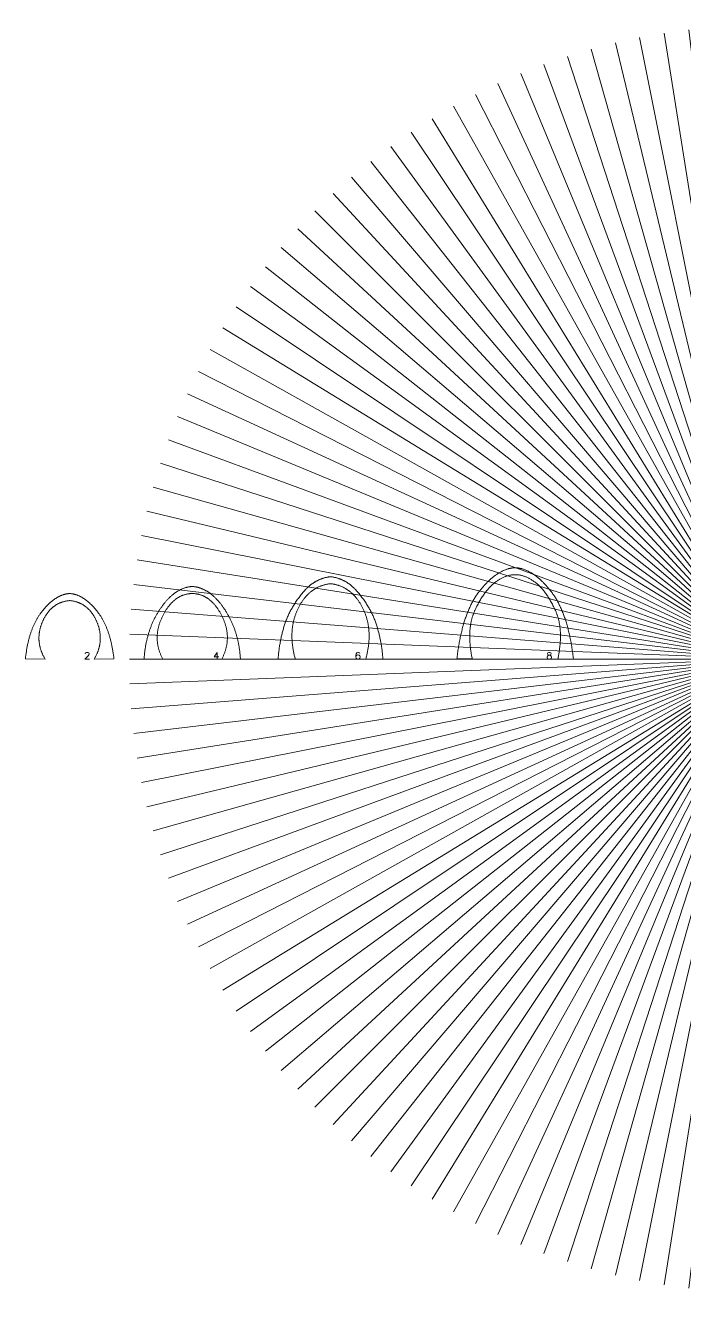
# Model space of a CAD drawing. Extents: x 173 to 8043, y -809 to 1090.
# Drawn here: x 173 to 1017, y -809 to 817 of the extents above; entities that cross this region are included whole.
import ezdxf

# ---------------------------------------------------------------- set-up
doc = ezdxf.new("R2010")
doc.units = 0
doc.header["$MEASUREMENT"] = 0
doc.layers.get('0').update_dxf_attribs({"linetype": 'CONTINUOUS', "lineweight": 9})
doc.layers.add('Indication', color=6, linetype='CONTINUOUS', lineweight=9)

# ---------------------------------------------------------------- blocks, each defined once
blk = doc.blocks.new('*U2')
blk.add_line((-241, 0), (571.8, 0))
blk = doc.blocks.new('*U3')
at = {"layer": 'Indication', "color": 0, "linetype": 'ByBlock', "lineweight": -2, "transparency": 16777216}
for p, rotation in [((6172.1, 244), 94.49999999999316), ((6181.6, 244.6), 92.24999999999345), ((6191, 244.8), 89.99999999999355), ((6200.5, 244.6), 87.74999999999366), ((6209.9, 244), 85.49999999999393), ((6144, 240.2), 101.2499999999928), ((6153.3, 241.8), 98.99999999999277), ((6162.7, 243.1), 96.74999999999288), ((6219.4, 243.1), 83.24999999999453), ((6228.7, 241.8), 80.99999999999497), ((6238.1, 240.2), 78.74999999999493), ((6125.6, 235.7), 105.7499999999929), ((6134.8, 238.1), 103.4999999999929), ((6247.3, 238.1), 76.49999999999504), ((6256.5, 235.7), 74.24999999999515), ((6107.6, 229.9), 110.2499999999924), ((6116.6, 233), 107.9999999999927), ((6265.5, 233), 71.99999999999527), ((6274.5, 229.9), 69.74999999999571), ((6098.8, 226.4), 112.4999999999923), ((6283.3, 226.4), 67.49999999999613), ((6090.2, 222.7), 114.7499999999921), ((6291.9, 222.7), 65.24999999999626), ((6081.6, 218.5), 116.9999999999919), ((6300.4, 218.5), 62.99999999999621), ((6073.3, 214.1), 119.2499999999915), ((6308.8, 214.1), 60.74999999999631), ((6065.1, 209.3), 121.4999999999912), ((6317, 209.3), 58.49999999999659), ((6057.2, 204.2), 123.749999999991), ((6324.9, 204.2), 56.2499999999967), ((6049.4, 198.8), 125.9999999999911), ((6332.7, 198.8), 53.99999999999682), ((6041.9, 193.1), 128.2499999999912), ((6340.2, 193.1), 51.74999999999708), ((6034.5, 187), 130.4999999999914), ((6347.5, 187), 49.49999999999753), ((6027.5, 180.8), 132.7499999999912), ((6354.6, 180.8), 47.24999999999763), ((6020.6, 174.2), 134.9999999999911), ((6361.4, 174.2), 44.99999999999775), ((6014.1, 167.4), 137.249999999991), ((6368, 167.4), 42.74999999999785), ((6007.8, 160.3), 139.4999999999909), ((6374.3, 160.3), 40.49999999999831), ((6001.8, 153), 141.7499999999908), ((6380.3, 153), 38.24999999999825), ((5996.1, 145.5), 143.9999999999909), ((6386, 145.5), 35.99999999999835), ((5990.7, 137.7), 146.2499999999909), ((6391.4, 137.7), 33.74999999999849), ((5985.6, 129.7), 148.4999999999908), ((6396.5, 129.7), 31.49999999999858), ((5980.8, 121.6), 150.7499999999905), ((6401.3, 121.6), 29.24999999999854), ((5976.3, 113.2), 152.9999999999903), ((6405.8, 113.2), 26.99999999999865), ((5972.2, 104.7), 155.24999999999), ((6409.9, 104.7), 24.74999999999875), ((5968.4, 96), 157.4999999999895), ((6413.7, 96), 22.49999999999887), ((5965, 87.2), 159.7499999999895), ((6417.1, 87.2), 20.24999999999915), ((5961.9, 78.3), 161.9999999999893), ((6420.2, 78.3), 17.99999999999927), ((5959.1, 69.2), 164.2499999999889), ((6423, 69.2), 15.74999999999937), ((5956.7, 60.1), 166.4999999999883), ((6425.4, 60.1), 13.4999999999993), ((5954.7, 50.8), 168.749999999988), ((6427.4, 50.8), 11.24999999999926), ((5953, 41.5), 170.9999999999879), ((6429.1, 41.5), 8.999999999999211), ((5951.7, 32.1), 173.2499999999877), ((6430.4, 32.1), 6.749999999999297), ((5950.8, 22.7), 175.4999999999873), ((6431.3, 22.7), 4.499999999999604), ((5950.2, 13.3), 177.7499999999872), ((6431.8, 13.3), 2.249999999999888), ((5950.1, 3.8), 180), ((5950.2, -5.7), 182.2499999999868), ((5950.8, -15.1), 184.4999999999866), ((5951.7, -24.5), 186.7499999999864), ((5953, -33.9), 188.9999999999863), ((5954.7, -43.2), 191.2499999999864), ((5956.7, -52.4), 193.4999999999862), ((5959.1, -61.6), 195.7499999999861), ((5961.9, -70.7), 197.9999999999859), ((5965, -79.6), 200.2499999999854), ((5968.4, -88.4), 202.4999999999852), ((5972.2, -97.1), 204.7499999999852), ((5976.3, -105.6), 206.9999999999852), ((5980.8, -113.9), 209.2499999999852), ((5985.6, -122.1), 211.499999999985), ((5990.7, -130.1), 213.7499999999852), ((5996.1, -137.8), 215.9999999999851), ((6001.8, -145.4), 218.2499999999852), ((6007.8, -152.7), 220.4999999999851), ((6014.1, -159.8), 222.7499999999847), ((6020.6, -166.6), 224.9999999999844), ((6027.5, -173.2), 227.2499999999839), ((6034.5, -179.4), 229.4999999999835), ((6041.9, -185.4), 231.7499999999829), ((6049.4, -191.2), 233.9999999999825), ((6057.2, -196.6), 236.2499999999824), ((6065.1, -201.7), 238.4999999999819), ((6073.3, -206.4), 240.7499999999815), ((6081.6, -210.9), 242.999999999981), ((6090.2, -215), 245.2499999999809), ((6098.8, -218.8), 247.499999999981), ((6107.6, -222.3), 249.7499999999811), ((6116.6, -225.4), 251.9999999999809), ((6125.6, -228.1), 254.2499999999808), ((6134.8, -230.5), 256.4999999999808), ((6144, -232.5), 258.7499999999807), ((6153.3, -234.2), 260.9999999999804), ((6162.7, -235.5), 263.2499999999802), ((6172.1, -236.4), 265.4999999999801), ((6181.6, -237), 267.7499999999798), ((6191, -237.2), 269.9999999999797), ((6200.5, -237), 272.2499999999795), ((6209.9, -236.4), 274.4999999999793), ((6219.4, -235.5), 276.749999999979), ((6228.7, -234.2), 278.9999999999788), ((6238.1, -232.5), 281.2499999999786), ((6247.3, -230.5), 283.4999999999787), ((6256.5, -228.1), 285.7499999999786), ((6265.5, -225.4), 287.9999999999783), ((6274.5, -222.3), 290.249999999978), ((6283.3, -218.8), 292.4999999999778), ((6291.9, -215), 294.7499999999777), ((6300.4, -210.9), 296.9999999999775), ((6308.8, -206.4), 299.2499999999777), ((6317, -201.7), 301.4999999999777), ((6324.9, -196.6), 303.7499999999773), ((6332.7, -191.2), 305.9999999999773), ((6340.2, -185.4), 308.2499999999773), ((6347.5, -179.4), 310.4999999999775), ((6354.6, -173.2), 312.7499999999774), ((6361.4, -166.6), 314.9999999999773), ((6368, -159.8), 317.2499999999769), ((6374.3, -152.7), 319.4999999999764), ((6380.3, -145.4), 321.749999999976), ((6386, -137.8), 323.9999999999755), ((6391.4, -130.1), 326.2499999999754), ((6396.5, -122.1), 328.499999999975), ((6401.3, -113.9), 330.7499999999746), ((6405.8, -105.6), 332.9999999999744), ((6409.9, -97.1), 335.2499999999743), ((6413.7, -88.4), 337.4999999999739), ((6417.1, -79.6), 339.7499999999733), ((6420.2, -70.7), 341.9999999999728), ((6423, -61.6), 344.2499999999725), ((6425.4, -52.4), 346.4999999999725), ((6427.4, -43.2), 348.7499999999723), ((6429.1, -33.9), 350.9999999999721), ((6430.4, -24.5), 353.2499999999719), ((6431.3, -15.1), 355.4999999999718), ((6431.8, -5.7), 357.7499999999715)]:
    blk.add_blockref('*U2', p, dxfattribs=dict(at, rotation=rotation))
blk.add_blockref('*U2', (6432, 3.8), dxfattribs=at)

msp = doc.modelspace()

# ---------------------------------------------------------------- linework, layer by layer
for points in [[(801.4598, 120.90792), (801.93608, 120.87824), (802.64113, 120.82084), (803.34637, 120.74994), (804.0518, 120.66555), (804.75742, 120.56767), (805.46322, 120.45629), (806.16921, 120.33142), (806.87538, 120.19306), (807.58175, 120.0412), (808.2883, 119.87586), (808.99504, 119.69702), (809.70196, 119.50468), (810.40907, 119.29886), (811.11637, 119.07954), (811.82386, 118.84673), (812.53153, 118.60042), (813.23939, 118.34063), (813.94744, 118.06734), (814.65567, 117.78056), (815.36409, 117.48028), (816.0727, 117.16651), (816.7815, 116.83925), (817.49048, 116.4985), (818.19965, 116.14425), (818.90901, 115.77652), (819.61855, 115.39528), (820.32828, 115.00056), (821.0382, 114.59234), (821.7483, 114.17063), (822.45859, 113.73543), (823.16907, 113.28674), (823.87974, 112.82455), (824.59059, 112.34887), (825.30163, 111.8597), (826.01286, 111.35703), (826.72427, 110.84087), (827.43588, 110.31122), (828.14766, 109.76807), (828.85964, 109.21144), (829.5718, 108.64131), (830.28415, 108.05768), (830.99669, 107.46057), (831.70941, 106.84996), (832.42232, 106.22586), (833.13542, 105.58827), (833.84871, 104.93718), (834.56218, 104.2726), (835.27584, 103.59453), (835.98968, 102.90297), (836.70372, 102.19791), (837.41794, 101.47936), (838.13234, 100.74732), (838.84694, 100.00178), (839.56172, 99.24275), (840.27669, 98.47023), (840.99184, 97.68422), (841.70719, 96.88471), (842.42272, 96.07171), (843.13843, 95.24522), (843.85434, 94.40523), (844.57043, 93.55176), (845.28671, 92.68479), (846.00317, 91.80432), (846.71578, 90.90949), (847.42049, 89.99942), (848.11729, 89.07411), (848.8062, 88.13355), (849.4872, 87.17775), (850.16031, 86.20671), (850.82551, 85.22042), (851.48281, 84.2189), (852.13222, 83.20213), (852.77372, 82.17011), (853.40732, 81.12286), (854.03302, 80.06036), (854.65082, 78.98262), (855.26072, 77.88964), (855.86272, 76.78142), (856.45682, 75.65795), (857.04301, 74.51924), (857.62131, 73.36529), (858.1917, 72.19609), (858.7542, 71.01166), (859.30879, 69.81198), (859.85549, 68.59705), (860.39428, 67.36689), (860.92517, 66.12148), (861.44817, 64.86083), (861.96326, 63.58494), (862.47045, 62.29381), (862.96974, 60.98743), (863.46113, 59.66581), (863.94462, 58.32895), (864.4202, 56.97685), (864.88789, 55.6095), (865.34768, 54.22691), (865.79956, 52.82908), (866.24355, 51.416), (866.67964, 49.98769), (867.10782, 48.54413), (867.5281, 47.08533), (867.94049, 45.61128), (868.34497, 44.122), (868.74155, 42.61747), (869.13023, 41.0977), (869.51101, 39.56268), (869.88389, 38.01242), (870.24887, 36.44693), (870.60595, 34.86618), (870.95513, 33.2702), (871.2964, 31.65897), (871.62978, 30.0325), (871.95526, 28.39079), (872.27283, 26.73384), (872.5825, 25.06164), (872.88428, 23.3742), (873.17815, 21.67152), (873.46412, 19.9536), (873.7422, 18.22043), (874.01237, 16.47202), (874.27464, 14.70837), (874.52901, 12.92948), (874.77548, 11.13534), (875.01405, 9.32596), (875.24471, 7.50134), (875.46748, 5.66148), (875.68235, 3.80637), (855.67728, 3.80613), (855.92752, 4.99788), (856.16815, 6.18295), (856.39918, 7.36134), (856.62061, 8.53305), (856.83244, 9.69807), (857.03466, 10.85642), (857.22728, 12.00808), (857.4103, 13.15307), (857.58371, 14.29137), (857.74752, 15.423), (857.90173, 16.54794), (858.04633, 17.6662), (858.18134, 18.77778), (858.30674, 19.88268), (858.42253, 20.9809), (858.52873, 22.07244), (858.62532, 23.1573), (858.71231, 24.23548), (858.78969, 25.30697), (858.85748, 26.37179), (858.91566, 27.42992), (858.96423, 28.48138), (859.00321, 29.52615), (859.03258, 30.56425), (859.05235, 31.59566), (859.06251, 32.62039), (859.06308, 33.63844), (859.05404, 34.64982), (859.0354, 35.65451), (859.00715, 36.65252), (858.9693, 37.64384), (858.92185, 38.62849), (858.8648, 39.60646), (858.79814, 40.57775), (858.72188, 41.54235), (858.63602, 42.50028), (858.54056, 43.45152), (858.43549, 44.39609), (858.32082, 45.33397), (858.19655, 46.26517), (858.06267, 47.18969), (857.91919, 48.10754), (857.76611, 49.0187), (857.60343, 49.92318), (857.43114, 50.82098), (857.24925, 51.71209), (857.05776, 52.59653), (856.85666, 53.47429), (856.64597, 54.34537), (856.42566, 55.20976), (856.19576, 56.06748), (855.95625, 56.91851), (855.70714, 57.76287), (855.44843, 58.60054), (855.18012, 59.43153), (854.9022, 60.25584), (854.61468, 61.07347), (854.31756, 61.88442), (854.01083, 62.68869), (853.6945, 63.48628), (853.36857, 64.27719), (853.03303, 65.06142), (852.6879, 65.83897), (852.33316, 66.60983), (851.61224, 68.13105), (850.88767, 69.62458), (850.15944, 71.09044), (849.42756, 72.52862), (848.69201, 73.93913), (847.9528, 75.32195), (847.20994, 76.6771), (846.46342, 78.00457), (845.71324, 79.30436), (844.9594, 80.57648), (844.20191, 81.82091), (843.44075, 83.03767), (842.67594, 84.22675), (841.90747, 85.38815), (841.13534, 86.52188), (840.35955, 87.62792), (839.5801, 88.70629), (838.797, 89.75698), (838.01024, 90.78), (837.21982, 91.77533), (836.42574, 92.74299), (835.628, 93.68297), (834.8266, 94.59527), (834.02155, 95.4799), (833.21283, 96.33684), (832.40046, 97.16611), (831.58443, 97.9677), (830.76475, 98.74161), (829.9414, 99.48785), (829.11439, 100.20641), (828.28373, 100.89729), (827.44941, 101.56049), (826.61375, 102.1997), (825.77906, 102.81863), (824.94536, 103.41726), (824.11262, 103.9956), (823.28087, 104.55364), (822.45009, 105.0914), (821.62029, 105.60886), (820.79147, 106.10602), (819.96362, 106.5829), (819.13675, 107.03948), (818.31085, 107.47577), (817.48594, 107.89177), (816.662, 108.28748), (815.83903, 108.66289), (815.01705, 109.01801), (814.19604, 109.35284), (813.376, 109.66737), (812.55695, 109.96161), (811.73887, 110.23556), (810.92177, 110.48922), (810.10564, 110.72258), (809.29049, 110.93566), (808.47632, 111.12844), (807.66312, 111.30092), (806.85091, 111.45312), (806.03966, 111.58502), (805.2294, 111.69663), (804.42011, 111.78794), (803.6118, 111.85897), (802.80447, 111.9097), (801.99811, 111.94014), (801.19273, 111.95029), (800.38729, 111.9461), (799.58073, 111.92164), (798.77304, 111.87689), (797.96423, 111.81185), (797.15429, 111.72653), (796.34322, 111.62093), (795.53102, 111.49504), (794.7177, 111.34886), (793.90325, 111.1824), (793.08767, 110.99566), (792.27097, 110.78863), (791.45313, 110.56132), (790.63417, 110.31372), (789.81409, 110.04584), (788.99288, 109.75767), (788.17054, 109.44921), (787.34707, 109.12048), (786.52247, 108.77145), (785.69675, 108.40215), (784.8699, 108.01256), (784.04193, 107.60268), (783.21283, 107.17252), (782.3826, 106.72207), (781.55124, 106.25134), (780.71876, 105.76032), (779.88515, 105.24902), (779.05041, 104.71744), (778.21454, 104.16557), (777.37755, 103.59341), (776.53943, 103.00097), (775.70019, 102.38825), (774.85981, 101.75524), (774.0206, 101.09824), (773.18485, 100.41353), (772.35254, 99.70112), (771.52369, 98.961), (770.69829, 98.19318), (769.87635, 97.39765), (769.05786, 96.57442), (768.24282, 95.72349), (767.43124, 94.84485), (766.62311, 93.93851), (765.81843, 93.00447), (765.0172, 92.04272), (764.21943, 91.05326), (763.42511, 90.03611), (762.63425, 88.99124), (761.84684, 87.91868), (761.06288, 86.81841), (760.28237, 85.69043), (759.50532, 84.53475), (758.73172, 83.35137), (757.96158, 82.14028), (757.19488, 80.90149), (756.43165, 79.63499), (755.67186, 78.34079), (754.91553, 77.01889), (754.16265, 75.66928), (753.41322, 74.29197), (752.66725, 72.88695), (751.92473, 71.45423), (751.18566, 69.99381), (750.45005, 68.50568), (749.71789, 66.98984), (749.35745, 66.22162), (749.00656, 65.44666), (748.66523, 64.66493), (748.33345, 63.87646), (748.01122, 63.08124), (747.69855, 62.27926), (747.39543, 61.47053), (747.10186, 60.65505), (746.81784, 59.83282), (746.54338, 59.00384), (746.27847, 58.16811), (746.02312, 57.32562), (745.77731, 56.47638), (745.54106, 55.6204), (745.31437, 54.75765), (745.09722, 53.88816), (744.88963, 53.01192), (744.69159, 52.12892), (744.50311, 51.23918), (744.32418, 50.34268), (744.1548, 49.43943), (743.99497, 48.52943), (743.8447, 47.61267), (743.70398, 46.68917), (743.57281, 45.75891), (743.4512, 44.8219), (743.33914, 43.87814), (743.23663, 42.92763), (743.14368, 41.97037), (743.06028, 41.00635), (742.98643, 40.03559), (742.92213, 39.05807), (742.86739, 38.0738), (742.8222, 37.08278), (742.78657, 36.085), (742.76048, 35.08048), (742.74395, 34.0692), (742.73698, 33.05118), (742.73955, 32.0264), (742.75168, 30.99486), (742.77337, 29.95658), (742.8046, 28.91155), (742.84539, 27.85976), (742.89573, 26.80122), (742.95563, 25.73594), (743.02507, 24.66389), (743.10407, 23.5851), (743.19263, 22.49956), (743.29074, 21.40726), (743.3984, 20.30821), (743.51561, 19.20242), (743.64237, 18.08987), (743.77869, 16.97056), (743.92457, 15.84451), (744.07999, 14.7117), (744.24497, 13.57215), (744.4195, 12.42584), (744.60358, 11.27278), (744.79722, 10.11297), (745.00041, 8.9464), (745.21316, 7.77309), (745.43545, 6.59302), (745.6673, 5.4062), (745.90871, 4.21263), (726.30531, 3.80637), (726.52018, 5.66148), (726.74294, 7.50134), (726.97361, 9.32596), (727.21218, 11.13534), (727.45865, 12.92948), (727.71302, 14.70837), (727.97529, 16.47202), (728.24546, 18.22043), (728.52353, 19.9536), (728.8095, 21.67152), (729.10338, 23.3742), (729.40515, 25.06164), (729.71483, 26.73384), (730.0324, 28.39079), (730.35788, 30.0325), (730.69125, 31.65897), (731.03253, 33.2702), (731.38171, 34.86618), (731.73879, 36.44693), (732.10377, 38.01242), (732.47665, 39.56268), (732.85743, 41.0977), (733.24611, 42.61747), (733.64269, 44.122), (734.04717, 45.61128), (734.45955, 47.08533), (734.87984, 48.54413), (735.30802, 49.98769), (735.74411, 51.416), (736.18809, 52.82908), (736.63998, 54.22691), (737.09976, 55.6095), (737.56745, 56.97685), (738.04304, 58.32895), (738.52653, 59.66581), (739.01792, 60.98743), (739.51721, 62.29381), (740.0244, 63.58494), (740.53949, 64.86083), (741.06248, 66.12148), (741.59337, 67.36689), (742.13217, 68.59705), (742.67886, 69.81198), (743.23346, 71.01166), (743.79595, 72.19609), (744.36635, 73.36529), (744.94464, 74.51924), (745.53084, 75.65795), (746.12494, 76.78142), (746.72694, 77.88964), (747.33684, 78.98262), (747.95464, 80.06036), (748.58034, 81.12286), (749.21394, 82.17011), (749.85544, 83.20213), (750.50484, 84.2189), (751.16215, 85.22042), (751.82735, 86.20671), (752.50045, 87.17775), (753.18146, 88.13355), (753.87036, 89.07411), (754.56717, 89.99942), (755.27188, 90.90949), (755.98448, 91.80432), (756.70095, 92.68479), (757.41723, 93.55176), (758.13332, 94.40523), (758.84922, 95.24522), (759.56494, 96.07171), (760.28047, 96.88471), (760.99581, 97.68422), (761.71097, 98.47023), (762.42594, 99.24275), (763.14072, 100.00178), (763.85531, 100.74732), (764.56972, 101.47936), (765.28394, 102.19791), (765.99797, 102.90297), (766.71182, 103.59453), (767.42548, 104.2726), (768.13895, 104.93718), (768.85223, 105.58827), (769.56533, 106.22586), (770.27824, 106.84996), (770.99097, 107.46057), (771.7035, 108.05768), (772.41585, 108.64131), (773.12802, 109.21144), (773.83999, 109.76807), (774.55178, 110.31122), (775.26338, 110.84087), (775.9748, 111.35703), (776.68602, 111.8597), (777.39706, 112.34887), (778.10792, 112.82455), (778.81858, 113.28674), (779.52906, 113.73543), (780.23935, 114.17063), (780.94946, 114.59234), (781.65938, 115.00056), (782.36911, 115.39528), (783.07865, 115.77652), (783.78801, 116.14425), (784.49718, 116.4985), (785.20616, 116.83925), (785.91495, 117.16651), (786.62356, 117.48028), (787.33198, 117.78056), (788.04022, 118.06734), (788.74827, 118.34063), (789.45613, 118.60042), (790.1638, 118.84673), (790.87129, 119.07954), (791.57858, 119.29886), (792.2857, 119.50468), (792.99262, 119.69702), (793.69936, 119.87586), (794.40591, 120.0412), (795.11227, 120.19306), (795.81845, 120.33142), (796.52444, 120.45629), (797.23024, 120.56767), (797.93586, 120.66555), (798.64128, 120.74994), (799.34653, 120.82084), (800.05158, 120.87824), (800.52983, 120.90804), (800.52653, 120.95258), (800.99383, 120.9324), (801.46113, 120.95258)], [(564.934, 109.24311), (565.57571, 109.17129), (566.21509, 109.0908), (566.85213, 109.00163), (567.48684, 108.90377), (568.11922, 108.79724), (568.74926, 108.68203), (569.37698, 108.55813), (570.00236, 108.42556), (570.62541, 108.2843), (571.24612, 108.13437), (571.86451, 107.97576), (572.48056, 107.80846), (573.09428, 107.63249), (573.70567, 107.44783), (574.31472, 107.2545), (574.92145, 107.05248), (575.52584, 106.84179), (576.12789, 106.62241), (576.72762, 106.39436), (577.32501, 106.15763), (577.92007, 105.91221), (578.5128, 105.65812), (579.1032, 105.39534), (579.69126, 105.12388), (580.277, 104.84375), (580.8604, 104.55493), (581.44146, 104.25744), (582.0202, 103.95126), (582.5966, 103.63641), (583.17067, 103.31287), (583.74241, 102.98066), (584.31181, 102.63976), (584.87889, 102.29018), (585.44363, 101.93193), (586.00604, 101.56499), (586.56611, 101.18938), (587.12386, 100.80508), (587.67927, 100.4121), (588.23235, 100.01045), (588.7831, 99.60011), (589.33151, 99.1811), (589.87759, 98.7534), (590.42134, 98.31702), (590.96276, 97.87197), (591.50185, 97.41823), (592.0386, 96.95581), (592.57302, 96.48471), (593.10511, 96.00494), (593.63486, 95.51648), (594.16229, 95.01934), (594.68738, 94.51353), (595.21014, 93.99903), (595.73057, 93.47585), (596.24866, 92.94399), (596.76442, 92.40346), (597.78895, 91.29634), (598.80415, 90.15451), (599.81002, 88.97795), (600.80656, 87.76667), (601.78929, 86.53736), (602.75375, 85.30669), (603.69992, 84.07467), (604.62782, 82.84129), (605.53744, 81.60655), (606.42877, 80.37046), (607.30183, 79.13302), (608.1566, 77.89422), (608.9931, 76.65406), (609.81132, 75.41255), (610.61125, 74.16969), (611.39291, 72.92547), (612.15628, 71.67989), (612.90138, 70.43296), (613.6282, 69.18468), (614.33673, 67.93504), (615.02699, 66.68404), (615.69897, 65.43169), (616.35267, 64.17798), (616.98808, 62.92292), (617.60522, 61.66651), (618.20408, 60.40873), (618.78465, 59.14961), (619.34695, 57.88913), (619.89097, 56.62729), (620.41671, 55.3641), (620.92417, 54.09955), (621.41334, 52.83365), (621.88424, 51.56639), (622.33686, 50.29778), (622.7712, 49.02781), (623.18726, 47.75649), (623.58958, 46.48132), (623.98273, 45.19981), (624.36669, 43.91196), (624.74147, 42.61777), (625.10707, 41.31724), (625.46349, 40.01036), (625.81072, 38.69715), (626.14877, 37.3776), (626.47764, 36.0517), (626.79733, 34.71947), (627.10784, 33.38089), (627.40916, 32.03598), (627.7013, 30.68472), (627.98426, 29.32712), (628.25804, 27.96319), (628.52264, 26.59291), (628.77805, 25.21629), (629.02428, 23.83333), (629.26133, 22.44403), (629.4892, 21.04839), (629.70788, 19.64641), (629.91739, 18.23809), (630.11771, 16.82342), (630.30885, 15.40242), (630.49081, 13.97508), (630.66358, 12.54139), (630.82717, 11.10137), (630.98158, 9.655), (631.12681, 8.20229), (631.26286, 6.74325), (631.38972, 5.27786), (631.50741, 3.80613), (609.50182, 3.80616), (609.81654, 4.9712), (610.11924, 6.13181), (610.40992, 7.28801), (610.68859, 8.43979), (610.95524, 9.58715), (611.20988, 10.7301), (611.45251, 11.86862), (611.68312, 13.00273), (611.90172, 14.13242), (612.1083, 15.25768), (612.30287, 16.37853), (612.48542, 17.49497), (612.65596, 18.60698), (612.81449, 19.71457), (612.961, 20.81775), (613.09549, 21.9165), (613.21797, 23.01084), (613.32844, 24.10076), (613.42689, 25.18626), (613.51333, 26.26735), (613.58775, 27.34401), (613.65016, 28.41625), (613.70056, 29.48408), (613.73894, 30.54749), (613.7653, 31.60648), (613.77965, 32.66105), (613.78199, 33.7112), (613.77231, 34.75693), (613.75062, 35.79825), (613.71691, 36.83515), (613.67119, 37.86762), (613.61345, 38.89568), (613.5437, 39.91932), (613.46194, 40.93854), (613.36816, 41.95335), (613.26236, 42.96373), (613.14456, 43.9697), (613.01473, 44.97124), (612.8729, 45.96837), (612.71905, 46.96108), (612.55318, 47.94937), (612.3753, 48.93325), (612.1854, 49.9127), (611.98349, 50.88774), (611.76957, 51.85835), (611.54363, 52.82455), (611.30568, 53.78633), (611.05571, 54.74369), (610.79373, 55.69663), (610.51973, 56.64516), (610.23372, 57.58926), (609.9357, 58.52895), (609.62566, 59.46422), (609.3036, 60.39507), (608.96953, 61.3215), (608.62345, 62.24351), (608.26535, 63.1611), (607.89524, 64.07428), (607.51311, 64.98304), (607.11897, 65.88737), (606.71282, 66.78729), (606.29465, 67.68279), (605.86446, 68.57387), (605.42226, 69.46054), (604.97102, 70.3387), (604.5137, 71.20429), (604.05029, 72.0573), (603.58082, 72.89772), (603.10526, 73.72557), (602.62363, 74.54084), (602.13591, 75.34354), (601.64213, 76.13365), (601.14226, 76.91118), (600.63631, 77.67614), (600.12429, 78.42851), (599.60619, 79.16831), (599.08201, 79.89553), (598.55176, 80.61017), (598.01543, 81.31223), (597.47302, 82.00171), (596.92453, 82.67861), (596.36996, 83.34293), (595.80932, 83.99468), (595.2426, 84.63384), (594.6698, 85.26043), (594.09092, 85.87443), (593.50597, 86.47586), (592.91493, 87.06471), (592.31782, 87.64098), (591.71464, 88.20467), (591.10537, 88.75579), (590.49003, 89.29432), (589.86861, 89.82027), (589.24111, 90.33365), (588.60754, 90.83445), (587.96788, 91.32267), (587.32215, 91.7983), (586.67034, 92.26136), (586.01246, 92.71184), (585.34849, 93.14975), (584.67845, 93.57507), (584.00233, 93.98781), (583.32013, 94.38798), (582.63186, 94.77557), (581.93751, 95.15057), (581.23708, 95.513), (580.53057, 95.86285), (579.81798, 96.20012), (579.09932, 96.52481), (578.37458, 96.83692), (577.64376, 97.13646), (576.90687, 97.42341), (576.16389, 97.69779), (575.41484, 97.95959), (574.65971, 98.2088), (573.8985, 98.44544), (573.13122, 98.6695), (572.35786, 98.88098), (571.57842, 99.07988), (570.7929, 99.26621), (570.0013, 99.43995), (569.20363, 99.60112), (568.39988, 99.7497), (567.59005, 99.88571), (566.77415, 100.00914), (565.95216, 100.11999), (565.1241, 100.21826), (564.28996, 100.30395), (563.45582, 100.21826), (562.62776, 100.11999), (561.80578, 100.00914), (560.98987, 99.88571), (560.18005, 99.7497), (559.3763, 99.60112), (558.57862, 99.43995), (557.78703, 99.26621), (557.00151, 99.07988), (556.22207, 98.88098), (555.44871, 98.6695), (554.68142, 98.44544), (553.92022, 98.2088), (553.16509, 97.95959), (552.41604, 97.69779), (551.67306, 97.42341), (550.93617, 97.13646), (550.20535, 96.83692), (549.48061, 96.52481), (548.76194, 96.20012), (548.04936, 95.86285), (547.34285, 95.513), (546.64242, 95.15057), (545.94807, 94.77557), (545.25979, 94.38798), (544.5776, 93.98781), (543.90148, 93.57507), (543.23143, 93.14975), (542.56747, 92.71184), (541.90958, 92.26136), (541.25778, 91.7983), (540.61204, 91.32267), (539.97239, 90.83445), (539.33882, 90.33365), (538.71132, 89.82027), (538.0899, 89.29432), (537.47455, 88.75579), (536.86529, 88.20467), (536.2621, 87.64098), (535.66499, 87.06471), (535.07396, 86.47586), (534.48901, 85.87443), (533.91013, 85.26043), (533.33733, 84.63384), (532.77061, 83.99468), (532.20997, 83.34293), (531.6554, 82.67861), (531.10691, 82.00171), (530.5645, 81.31223), (530.02817, 80.61017), (529.49791, 79.89553), (528.97374, 79.16831), (528.45564, 78.42851), (527.94361, 77.67614), (527.43767, 76.91118), (526.9378, 76.13365), (526.44401, 75.34354), (525.9563, 74.54084), (525.47467, 73.72557), (524.99911, 72.89772), (524.52963, 72.0573), (524.06623, 71.20429), (523.60891, 70.3387), (523.15766, 69.46054), (522.71546, 68.57387), (522.28528, 67.68279), (521.86711, 66.78729), (521.46095, 65.88737), (521.06681, 64.98304), (520.68469, 64.07428), (520.31457, 63.1611), (519.95648, 62.24351), (519.61039, 61.3215), (519.27632, 60.39507), (518.95427, 59.46422), (518.64423, 58.52895), (518.34621, 57.58926), (518.06019, 56.64516), (517.7862, 55.69663), (517.52422, 54.74369), (517.27425, 53.78633), (517.0363, 52.82455), (516.81036, 51.85835), (516.59643, 50.88774), (516.39452, 49.9127), (516.20463, 48.93325), (516.02675, 47.94937), (515.86088, 46.96108), (515.70703, 45.96837), (515.56519, 44.97124), (515.43537, 43.9697), (515.31756, 42.96373), (515.21177, 41.95335), (515.11799, 40.93854), (515.03622, 39.91932), (514.96647, 38.89568), (514.90874, 37.86762), (514.86302, 36.83515), (514.82931, 35.79825), (514.80762, 34.75693), (514.79794, 33.7112), (514.80028, 32.66105), (514.81463, 31.60648), (514.84099, 30.54749), (514.87937, 29.48408), (514.92977, 28.41625), (514.99217, 27.34401), (515.0666, 26.26735), (515.15304, 25.18626), (515.25149, 24.10076), (515.36195, 23.01084), (515.48444, 21.9165), (515.61893, 20.81775), (515.76544, 19.71457), (515.92397, 18.60698), (516.0945, 17.49497), (516.27706, 16.37853), (516.47163, 15.25768), (516.67821, 14.13242), (516.89681, 13.00273), (517.12742, 11.86862), (517.37004, 10.7301), (517.62468, 9.58715), (517.89134, 8.43979), (518.17001, 7.28801), (518.46069, 6.13181), (518.76339, 4.9712), (519.0781, 3.80616), (497.07252, 3.80613), (497.1902, 5.27786), (497.31707, 6.74325), (497.45311, 8.20229), (497.59834, 9.655), (497.75275, 11.10137), (497.91635, 12.54139), (498.08912, 13.97508), (498.27108, 15.40242), (498.46222, 16.82342), (498.66254, 18.23809), (498.87204, 19.64641), (499.09073, 21.04839), (499.31859, 22.44403), (499.55564, 23.83333), (499.80188, 25.21629), (500.05729, 26.59291), (500.32189, 27.96319), (500.59566, 29.32712), (500.87862, 30.68472), (501.17076, 32.03598), (501.47209, 33.38089), (501.7826, 34.71947), (502.10228, 36.0517), (502.43115, 37.3776), (502.76921, 38.69715), (503.11644, 40.01036), (503.47286, 41.31724), (503.83846, 42.61777), (504.21324, 43.91196), (504.5972, 45.19981), (504.99034, 46.48132), (505.39267, 47.75649), (505.80873, 49.02781), (506.24307, 50.29778), (506.69569, 51.56639), (507.16658, 52.83365), (507.65576, 54.09955), (508.16322, 55.3641), (508.68896, 56.62729), (509.23297, 57.88913), (509.79527, 59.14961), (510.37585, 60.40873), (510.97471, 61.66651), (511.59184, 62.92292), (512.22726, 64.17798), (512.88096, 65.43169), (513.55294, 66.68404), (514.24319, 67.93504), (514.95173, 69.18468), (515.67855, 70.43296), (516.42364, 71.67989), (517.18702, 72.92547), (517.96867, 74.16969), (518.76861, 75.41255), (519.58683, 76.65406), (520.42332, 77.89422), (521.2781, 79.13302), (522.15116, 80.37046), (523.04249, 81.60655), (523.95211, 82.84129), (524.88, 84.07467), (525.82618, 85.30669), (526.79063, 86.53736), (527.77337, 87.76667), (528.76991, 88.97795), (529.77578, 90.15451), (530.79098, 91.29634), (531.8155, 92.40346), (532.33127, 92.94399), (532.84936, 93.47585), (533.36979, 93.99903), (533.89255, 94.51353), (534.41764, 95.01934), (534.94506, 95.51648), (535.47482, 96.00494), (536.00691, 96.48471), (536.54133, 96.95581), (537.07808, 97.41823), (537.61717, 97.87197), (538.15858, 98.31702), (538.70233, 98.7534), (539.24842, 99.1811), (539.79683, 99.60011), (540.34758, 100.01045), (540.90066, 100.4121), (541.45607, 100.80508), (542.01381, 101.18938), (542.57389, 101.56499), (543.1363, 101.93193), (543.70104, 102.29018), (544.26811, 102.63976), (544.83752, 102.98066), (545.40926, 103.31287), (545.98333, 103.63641), (546.55973, 103.95126), (547.13846, 104.25744), (547.71953, 104.55493), (548.30293, 104.84375), (548.88866, 105.12388), (549.47673, 105.39534), (550.06712, 105.65812), (550.65985, 105.91221), (551.25491, 106.15763), (551.85231, 106.39436), (552.45203, 106.62241), (553.05409, 106.84179), (553.65848, 107.05248), (554.2652, 107.2545), (554.87426, 107.44783), (555.48565, 107.63249), (556.09937, 107.80846), (556.71542, 107.97576), (557.3338, 108.13437), (557.95452, 108.2843), (558.57757, 108.42556), (559.20295, 108.55813), (559.83066, 108.68203), (560.46071, 108.79724), (561.09309, 108.90377), (561.7278, 109.00163), (562.36484, 109.0908), (563.00422, 109.17129), (563.64592, 109.24311), (564.28996, 109.30624)], [(229.8321, 87.80443), (230.39221, 87.76352), (230.95198, 87.7143), (231.51145, 87.65506), (232.07057, 87.58584), (232.62939, 87.5066), (233.18791, 87.41734), (233.74607, 87.3181), (234.30395, 87.20883), (234.86149, 87.08956), (235.41871, 86.9603), (235.97563, 86.82104), (236.53221, 86.67173), (237.08849, 86.51247), (237.64443, 86.34316), (238.20009, 86.16385), (238.75539, 85.97454), (239.31039, 85.77524), (239.86506, 85.56591), (240.41943, 85.34659), (240.97348, 85.11729), (241.5272, 84.87792), (242.08062, 84.6286), (242.6337, 84.36924), (243.18646, 84.09991), (243.73891, 83.82055), (244.29105, 83.53117), (244.84285, 83.23183), (245.39435, 82.92244), (245.94553, 82.60306), (246.49639, 82.27367), (247.04693, 81.9343), (247.59714, 81.5849), (248.14705, 81.22549), (248.69664, 80.85608), (249.24591, 80.47667), (249.79485, 80.08726), (250.34348, 79.68783), (250.8918, 79.2784), (251.43978, 78.85897), (251.98746, 78.42952), (252.53481, 77.99006), (253.08185, 77.54062), (253.62857, 77.08116), (254.17496, 76.6117), (255.26681, 75.64274), (256.35738, 74.63379), (257.44667, 73.58479), (258.53471, 72.49577), (259.62145, 71.36674), (260.70692, 70.19767), (261.79113, 68.98859), (262.87406, 67.73948), (263.95571, 66.45035), (265.03609, 65.1212), (265.5728, 64.4422), (266.10314, 63.75433), (266.62713, 63.0576), (267.14478, 62.35201), (267.65607, 61.63758), (268.16102, 60.91427), (268.65962, 60.18212), (269.15185, 59.44109), (269.63775, 58.69122), (270.11728, 57.93249), (270.59048, 57.16488), (271.05731, 56.38844), (271.51781, 55.60313), (271.97195, 54.80897), (272.41974, 54.00594), (272.86117, 53.19405), (273.29627, 52.37331), (273.725, 51.5437), (274.14739, 50.70524), (274.56343, 49.85792), (274.97312, 49.00174), (275.37645, 48.13672), (275.77343, 47.26283), (276.16407, 46.38006), (276.54835, 45.48847), (276.9263, 44.58799), (277.29788, 43.67866), (277.6631, 42.76048), (278.022, 41.83344), (278.37453, 40.89752), (278.72071, 39.95277), (279.06055, 38.99915), (279.39402, 38.03667), (279.72116, 37.06533), (280.04193, 36.08515), (280.35637, 35.09609), (280.66445, 34.09819), (280.96617, 33.09141), (281.26156, 32.07577), (281.55057, 31.0513), (281.83324, 30.01795), (282.10957, 28.97576), (282.37956, 27.92469), (282.64318, 26.86477), (282.90046, 25.79599), (283.15138, 24.71835), (283.39596, 23.63185), (283.63418, 22.53651), (283.86606, 21.4323), (284.09159, 20.31923), (284.31075, 19.1973), (284.52357, 18.06651), (284.73005, 16.92687), (284.93017, 15.77837), (285.12395, 14.62101), (285.31137, 13.45479), (285.66716, 11.09577), (285.99755, 8.70133), (286.30252, 6.27144), (286.58211, 3.80778), (261.30934, 3.80613), (261.73793, 4.53126), (262.15452, 5.25717), (262.5591, 5.98388), (262.95167, 6.71137), (263.33225, 7.43965), (263.70082, 8.16872), (264.05741, 8.89856), (264.40198, 9.6292), (264.73455, 10.36063), (265.05512, 11.09284), (265.36368, 11.82584), (265.66025, 12.55963), (265.94482, 13.2942), (266.21739, 14.02956), (266.47796, 14.76572), (266.72652, 15.50265), (266.9631, 16.24038), (267.18766, 16.9789), (267.40021, 17.71819), (267.60077, 18.45827), (267.78932, 19.19915), (267.96589, 19.94081), (268.13045, 20.68327), (268.283, 21.42649), (268.42356, 22.17052), (268.55212, 22.91533), (268.66867, 23.66092), (268.77321, 24.40731), (268.86577, 25.15449), (268.94632, 25.90245), (269.01487, 26.65119), (269.07141, 27.40073), (269.11595, 28.15105), (269.1485, 28.90216), (269.16905, 29.65405), (269.17759, 30.40673), (269.17413, 31.1602), (269.15867, 31.91447), (269.13121, 32.66951), (269.09175, 33.42534), (269.04028, 34.18195), (268.97682, 34.93935), (268.90135, 35.69756), (268.81389, 36.45654), (268.71442, 37.2163), (268.60295, 37.97685), (268.47949, 38.7382), (268.34402, 39.50033), (268.19655, 40.26326), (268.03707, 41.02695), (267.8656, 41.79145), (267.68213, 42.55673), (267.48664, 43.3228), (267.27917, 44.08965), (267.0597, 44.85729), (266.82821, 45.62573), (266.58473, 46.39494), (266.32925, 47.16495), (266.06177, 47.93573), (265.78228, 48.70731), (265.4908, 49.47967), (265.18731, 50.25283), (264.87182, 51.02677), (264.54434, 51.80149), (264.20759, 52.57108), (263.86431, 53.32958), (263.5145, 54.07699), (263.15817, 54.81334), (262.79531, 55.53859), (262.42591, 56.25277), (262.04999, 56.95587), (261.66753, 57.6479), (261.27856, 58.32883), (260.88306, 58.99869), (260.48103, 59.65747), (260.07248, 60.30517), (259.65738, 60.94179), (259.23577, 61.56734), (258.80763, 62.18179), (258.37295, 62.78516), (257.93177, 63.37747), (257.48403, 63.95867), (257.02978, 64.52881), (256.569, 65.08788), (256.1017, 65.63585), (255.62785, 66.17276), (255.14749, 66.69856), (254.6606, 67.2133), (254.16718, 67.71697), (253.66723, 68.20954), (253.16075, 68.69102), (252.64775, 69.16145), (252.12823, 69.62079), (251.60216, 70.06904), (251.06957, 70.50622), (250.53046, 70.93231), (249.98482, 71.34731), (249.43266, 71.75126), (248.87395, 72.14412), (248.30873, 72.52588), (247.73698, 72.89658), (247.15868, 73.25619), (246.57388, 73.60473), (245.98255, 73.94217), (245.38467, 74.26855), (244.78028, 74.58384), (244.16937, 74.88805), (243.55192, 75.18117), (242.92795, 75.46324), (242.29743, 75.73422), (241.66041, 75.99409), (241.01684, 76.24291), (240.36677, 76.48065), (239.71014, 76.7073), (239.047, 76.92287), (238.37734, 77.12735), (237.70113, 77.32076), (237.01841, 77.50309), (236.32916, 77.67434), (235.63337, 77.83451), (234.93106, 77.9836), (234.22223, 78.12162), (233.50685, 78.24855), (232.78496, 78.3644), (232.05655, 78.46915), (231.3216, 78.56284), (230.58012, 78.64545), (229.8321, 78.71698), (229.0841, 78.64545), (228.34263, 78.56284), (227.60768, 78.46915), (226.87927, 78.3644), (226.15737, 78.24855), (225.442, 78.12162), (224.73317, 77.9836), (224.03087, 77.83451), (223.33507, 77.67434), (222.64582, 77.50309), (221.9631, 77.32076), (221.28689, 77.12735), (220.61723, 76.92287), (219.95409, 76.7073), (219.29748, 76.48065), (218.64738, 76.24291), (218.00382, 75.99409), (217.3668, 75.73422), (216.7363, 75.46324), (216.11231, 75.18117), (215.49487, 74.88805), (214.88393, 74.58384), (214.27955, 74.26855), (213.68168, 73.94217), (213.09035, 73.60473), (212.50555, 73.25619), (211.92725, 72.89658), (211.3555, 72.52588), (210.79027, 72.14412), (210.23157, 71.75126), (209.67941, 71.34731), (209.13377, 70.93231), (208.59466, 70.50622), (208.06206, 70.06904), (207.536, 69.62079), (207.01648, 69.16145), (206.50348, 68.69102), (205.99699, 68.20954), (205.49705, 67.71697), (205.00363, 67.2133), (204.51673, 66.69856), (204.03637, 66.17276), (203.56253, 65.63585), (203.09523, 65.08788), (202.63445, 64.52881), (202.18018, 63.95867), (201.73246, 63.37747), (201.29127, 62.78516), (200.8566, 62.18179), (200.42845, 61.56734), (200.00684, 60.94179), (199.59175, 60.30517), (199.1832, 59.65747), (198.78117, 58.99869), (198.38566, 58.32883), (197.99668, 57.6479), (197.61424, 56.95587), (197.23832, 56.25277), (196.86893, 55.53859), (196.50606, 54.81334), (196.14973, 54.07699), (195.79992, 53.32958), (195.45664, 52.57108), (195.11989, 51.80149), (194.79239, 51.02677), (194.47691, 50.25283), (194.17342, 49.47967), (193.88195, 48.70731), (193.60246, 47.93573), (193.33498, 47.16495), (193.07949, 46.39494), (192.83602, 45.62573), (192.60453, 44.85729), (192.38506, 44.08965), (192.17757, 43.3228), (191.9821, 42.55673), (191.79863, 41.79145), (191.62716, 41.02695), (191.46768, 40.26326), (191.32021, 39.50033), (191.18474, 38.7382), (191.06127, 37.97685), (190.94981, 37.2163), (190.85034, 36.45654), (190.76287, 35.69756), (190.68741, 34.93935), (190.62393, 34.18195), (190.57248, 33.42534), (190.53302, 32.66951), (190.50556, 31.91447), (190.4901, 31.1602), (190.48664, 30.40673), (190.49518, 29.65405), (190.51573, 28.90216), (190.54827, 28.15105), (190.59281, 27.40073), (190.64937, 26.65119), (190.71791, 25.90245), (190.79846, 25.15449), (190.89102, 24.40731), (190.99556, 23.66092), (191.11212, 22.91533), (191.24067, 22.17052), (191.38123, 21.42649), (191.53378, 20.68327), (191.69834, 19.94081), (191.87489, 19.19915), (192.06345, 18.45827), (192.26402, 17.71819), (192.47657, 16.9789), (192.70114, 16.24038), (192.9377, 15.50265), (193.18627, 14.76572), (193.44684, 14.02956), (193.71941, 13.2942), (194.00396, 12.55963), (194.30053, 11.82584), (194.60912, 11.09284), (194.92968, 10.36063), (195.26225, 9.6292), (195.60682, 8.89856), (195.96341, 8.16872), (196.33198, 7.43965), (196.71256, 6.71137), (197.10513, 5.98388), (197.50971, 5.25717), (197.9263, 4.53126), (198.35488, 3.80613), (173.08212, 3.80951), (173.36171, 6.27481), (173.6667, 8.7047), (173.99707, 11.09915), (174.35287, 13.45816), (174.54028, 14.62438), (174.73406, 15.78174), (174.93418, 16.93024), (175.14066, 18.06988), (175.35348, 19.20067), (175.57264, 20.3226), (175.79817, 21.43567), (176.03005, 22.53988), (176.26827, 23.63523), (176.51285, 24.72173), (176.76377, 25.79937), (177.02105, 26.86815), (177.28467, 27.92806), (177.55464, 28.97913), (177.83098, 30.02133), (178.11366, 31.05467), (178.40268, 32.07915), (178.69806, 33.09479), (178.99978, 34.10156), (179.30787, 35.09947), (179.6223, 36.08852), (179.94307, 37.0687), (180.27021, 38.04005), (180.60368, 39.00252), (180.94352, 39.95615), (181.2897, 40.9009), (181.64224, 41.83681), (182.00112, 42.76385), (182.36635, 43.68204), (182.73793, 44.59137), (183.11587, 45.49184), (183.50016, 46.38344), (183.8908, 47.2662), (184.28778, 48.14009), (184.69112, 49.00512), (185.1008, 49.8613), (185.51684, 50.70862), (185.93923, 51.54708), (186.36796, 52.37669), (186.80305, 53.19742), (187.24449, 54.00931), (187.69228, 54.81234), (188.14642, 55.60651), (188.60691, 56.39181), (189.07375, 57.16826), (189.54695, 57.93587), (190.02649, 58.69459), (190.51238, 59.44447), (191.00462, 60.18549), (191.50321, 60.91765), (192.00816, 61.64095), (192.51945, 62.35538), (193.0371, 63.06098), (193.56109, 63.7577), (194.09143, 64.44558), (194.62813, 65.12458), (195.70852, 66.45373), (196.79017, 67.74285), (197.8731, 68.99197), (198.9573, 70.20105), (200.04278, 71.37012), (201.12953, 72.49915), (202.21755, 73.58816), (203.30685, 74.63716), (204.39742, 75.64612), (205.48925, 76.61508), (206.03566, 77.08454), (206.58238, 77.54399), (207.12942, 77.99344), (207.67677, 78.4329), (208.22445, 78.86234), (208.77243, 79.28177), (209.32075, 79.6912), (209.86938, 80.09063), (210.41832, 80.48005), (210.96759, 80.85945), (211.51717, 81.22887), (212.06707, 81.58827), (212.6173, 81.93767), (213.16784, 82.27705), (213.7187, 82.60644), (214.26988, 82.92581), (214.82137, 83.2352), (215.37318, 83.53455), (215.92532, 83.82392), (216.47777, 84.10329), (217.03053, 84.37262), (217.58363, 84.63198), (218.13703, 84.8813), (218.69075, 85.12066), (219.2448, 85.34997), (219.79916, 85.56929), (220.35384, 85.77862), (220.90884, 85.97791), (221.46416, 86.16723), (222.01978, 86.34654), (222.57574, 86.51584), (223.13202, 86.6751), (223.6886, 86.82441), (224.2455, 86.96367), (224.80274, 87.09294), (225.36028, 87.2122), (225.91814, 87.32148), (226.47632, 87.42072), (227.03484, 87.50998), (227.59366, 87.58922), (228.15278, 87.65844), (228.71225, 87.71767), (229.27202, 87.7669)], [(424.81136, 3.80613), (425.25511, 4.64852), (425.68486, 5.49158), (426.10061, 6.3353), (426.50239, 7.17967), (426.89017, 8.02472), (427.26398, 8.87041), (427.62377, 9.71676), (427.96959, 10.56379), (428.30142, 11.41147), (428.61925, 12.2598), (428.9231, 13.1088), (429.21296, 13.95845), (429.48884, 14.80877), (429.75071, 15.65976), (429.9986, 16.5114), (430.2325, 17.3637), (430.45241, 18.21666), (430.65834, 19.07029), (430.85027, 19.92456), (431.02821, 20.77951), (431.19218, 21.6351), (431.34214, 22.49137), (431.47813, 23.3483), (431.60011, 24.20588), (431.70811, 25.06413), (431.80213, 25.92304), (431.88214, 26.7826), (431.94818, 27.64283), (432.00023, 28.50372), (432.03828, 29.36526), (432.06234, 30.22747), (432.07242, 31.09034), (432.0685, 31.95385), (432.0506, 32.81805), (432.01871, 33.6829), (431.97284, 34.54841), (431.91298, 35.41458), (431.83911, 36.28141), (431.75127, 37.1489), (431.64943, 38.01705), (431.5336, 38.88587), (431.40378, 39.75534), (431.25998, 40.62547), (431.1022, 41.49626), (430.93041, 42.36772), (430.74463, 43.23983), (430.54488, 44.1126), (430.33113, 44.98604), (430.10339, 45.86013), (429.86167, 46.7349), (429.60595, 47.61031), (429.33624, 48.48638), (429.05254, 49.36312), (428.75486, 50.24052), (428.44318, 51.11858), (428.11753, 51.9973), (427.77788, 52.87667), (427.42424, 53.7567), (427.05661, 54.63741), (426.67499, 55.51877), (426.27938, 56.40079), (425.86979, 57.28347), (425.4462, 58.16681), (425.00863, 59.05081), (424.56174, 59.92835), (424.11021, 60.79231), (423.65406, 61.64269), (423.19327, 62.47947), (422.72784, 63.30267), (422.25777, 64.1123), (421.78307, 64.90834), (421.30373, 65.69079), (420.81975, 66.45966), (420.33114, 67.21494), (419.83791, 67.95665), (419.34003, 68.68476), (418.83752, 69.39929), (418.33035, 70.10026), (417.81857, 70.7876), (417.30214, 71.4614), (416.78109, 72.12159), (416.25541, 72.7682), (415.72507, 73.40124), (415.1901, 74.02069), (414.6505, 74.62655), (414.10627, 75.21883), (413.55739, 75.79752), (413.00389, 76.36263), (412.44574, 76.91416), (411.88296, 77.4521), (411.31554, 77.97647), (410.74349, 78.48724), (410.16681, 78.98444), (409.58549, 79.46805), (408.99954, 79.93806), (408.40893, 80.39449), (407.81371, 80.83735), (407.21385, 81.26663), (406.60935, 81.68231), (406.00021, 82.08442), (405.38643, 82.47295), (404.76803, 82.84787), (404.14499, 83.20923), (403.51731, 83.55699), (402.88499, 83.89119), (402.24804, 84.21179), (401.60646, 84.5188), (400.96024, 84.81224), (400.30939, 85.09208), (399.65389, 85.35835), (398.99377, 85.61104), (398.329, 85.85012), (397.6596, 86.07565), (396.98556, 86.28756), (396.30689, 86.48592), (395.62359, 86.67067), (394.93564, 86.84185), (394.24307, 86.99945), (393.54585, 87.14347), (392.844, 87.27388), (392.13753, 87.39073), (391.42641, 87.49398), (390.71066, 87.58366), (389.99027, 87.65976), (389.26523, 87.72226), (388.53556, 87.77119), (387.80127, 87.80652), (387.06234, 87.82827), (386.32339, 87.80652), (385.5891, 87.77119), (384.85943, 87.72226), (384.13441, 87.65976), (383.41402, 87.58366), (382.69827, 87.49398), (381.98714, 87.39073), (381.28066, 87.27388), (380.57881, 87.14347), (379.8816, 86.99945), (379.18902, 86.84185), (378.50107, 86.67067), (377.81777, 86.48592), (377.1391, 86.28756), (376.46506, 86.07565), (375.79567, 85.85012), (375.13091, 85.61104), (374.47077, 85.35835), (373.81528, 85.09208), (373.16442, 84.81224), (372.5182, 84.5188), (371.87661, 84.21179), (371.23967, 83.89119), (370.60735, 83.55699), (369.97967, 83.20923), (369.35663, 82.84787), (368.73823, 82.47295), (368.12445, 82.08442), (367.51532, 81.68231), (366.91082, 81.26663), (366.31095, 80.83735), (365.71573, 80.39449), (365.12513, 79.93806), (364.53917, 79.46805), (363.95785, 78.98444), (363.38117, 78.48724), (362.80911, 77.97647), (362.2417, 77.4521), (361.67892, 76.91416), (361.12078, 76.36263), (360.56727, 75.79752), (360.01841, 75.21883), (359.47416, 74.62655), (358.93456, 74.02069), (358.3996, 73.40124), (357.86927, 72.7682), (357.34357, 72.12159), (356.82252, 71.4614), (356.3061, 70.7876), (355.79431, 70.10026), (355.28716, 69.39929), (354.78464, 68.68476), (354.28675, 67.95665), (353.79352, 67.21494), (353.30491, 66.45966), (352.82093, 65.69079), (352.3416, 64.90834), (351.86689, 64.1123), (351.39682, 63.30267), (350.93141, 62.47947), (350.4706, 61.64269), (350.01445, 60.79231), (349.56292, 59.92835), (349.11603, 59.05081), (348.67846, 58.16681), (348.25488, 57.28347), (347.84528, 56.40079), (347.44967, 55.51877), (347.06806, 54.63741), (346.70043, 53.7567), (346.34678, 52.87667), (346.00713, 51.9973), (345.68148, 51.11858), (345.36979, 50.24052), (345.07211, 49.36312), (344.78842, 48.48638), (344.51871, 47.61031), (344.263, 46.7349), (344.02127, 45.86013), (343.79353, 44.98604), (343.57978, 44.1126), (343.38003, 43.23983), (343.19425, 42.36772), (343.02248, 41.49626), (342.86468, 40.62547), (342.72088, 39.75534), (342.59106, 38.88587), (342.47524, 38.01705), (342.37341, 37.1489), (342.28556, 36.28141), (342.2117, 35.41458), (342.15182, 34.54841), (342.10595, 33.6829), (342.07406, 32.81805), (342.05616, 31.95385), (342.05224, 31.09034), (342.06232, 30.22747), (342.08639, 29.36526), (342.12443, 28.50372), (342.17649, 27.64283), (342.24252, 26.7826), (342.32254, 25.92304), (342.41656, 25.06413), (342.52456, 24.20588), (342.64654, 23.3483), (342.78252, 22.49137), (342.93249, 21.6351), (343.09645, 20.77951), (343.27439, 19.92456), (343.46632, 19.07029), (343.67225, 18.21666), (343.89216, 17.3637), (344.12607, 16.5114), (344.37396, 15.65976), (344.63584, 14.80877), (344.91171, 13.95845), (345.20156, 13.1088), (345.50541, 12.2598), (345.82325, 11.41147), (346.15507, 10.56379), (346.50089, 9.71676), (346.8607, 8.87041), (347.23449, 8.02472), (347.62227, 7.17967), (348.02404, 6.3353), (348.43981, 5.49158), (348.86956, 4.64852), (349.31301, 3.80559), (325.31234, 3.80622), (325.39025, 4.97552), (325.47603, 6.13974), (325.56967, 7.29885), (325.67116, 8.45287), (325.78049, 9.60179), (325.8977, 10.74562), (326.02275, 11.88434), (326.15566, 13.01797), (326.29642, 14.14649), (326.44504, 15.26991), (326.60153, 16.38824), (326.76586, 17.50148), (326.93804, 18.6096), (327.1181, 19.71263), (327.306, 20.81058), (327.50175, 21.90341), (327.70538, 22.99115), (327.91685, 24.07379), (328.13617, 25.15134), (328.36335, 26.22377), (328.59839, 27.29112), (328.84128, 28.35337), (329.09203, 29.41052), (329.35064, 30.46256), (329.6171, 31.50952), (329.89142, 32.55137), (330.1736, 33.58812), (330.46363, 34.61979), (330.7615, 35.64634), (331.06725, 36.6678), (331.38085, 37.68416), (331.70231, 38.69542), (332.03161, 39.70159), (332.36878, 40.70266), (332.71381, 41.69862), (333.06668, 42.68949), (333.42742, 43.67526), (333.796, 44.65592), (334.17245, 45.63151), (334.55675, 46.60198), (334.94891, 47.56735), (335.34892, 48.52763), (335.75678, 49.48281), (336.17252, 50.4329), (336.5961, 51.37788), (337.02753, 52.31777), (337.46682, 53.25255), (337.91398, 54.18224), (338.36898, 55.10683), (338.83184, 56.02633), (339.30256, 56.94072), (339.78113, 57.85001), (340.26756, 58.7542), (340.76185, 59.65331), (341.26399, 60.5473), (341.77398, 61.4362), (342.29184, 62.32002), (342.81754, 63.19872), (343.3511, 64.07231), (343.89253, 64.94081), (344.44181, 65.80423), (344.99893, 66.66254), (345.56392, 67.51576), (346.13677, 68.36387), (346.71452, 69.20316), (347.29423, 70.02992), (347.87591, 70.84415), (348.45953, 71.64583), (349.04511, 72.43498), (349.63267, 73.2116), (350.22217, 73.97569), (350.81364, 74.72723), (351.40706, 75.46623), (352.00245, 76.1927), (352.59979, 76.90665), (353.19909, 77.60805), (353.80035, 78.29691), (354.40357, 78.97324), (355.00875, 79.63704), (355.61589, 80.28829), (356.22499, 80.92701), (356.83604, 81.55319), (357.44906, 82.16684), (358.06403, 82.76795), (358.68096, 83.35652), (359.29985, 83.93256), (359.9207, 84.49606), (360.54352, 85.04704), (361.16828, 85.58547), (361.79502, 86.11135), (362.4237, 86.62472), (363.05435, 87.12554), (363.68695, 87.61383), (364.32152, 88.08958), (364.95803, 88.55279), (365.59652, 89.00347), (366.23696, 89.4416), (366.87936, 89.86722), (367.52373, 90.28029), (368.17004, 90.68083), (368.81832, 91.06883), (369.46856, 91.44429), (370.12075, 91.8072), (370.77491, 92.15759), (371.43102, 92.49545), (372.0891, 92.82077), (372.74913, 93.13355), (373.41111, 93.43379), (374.07507, 93.72151), (374.74098, 93.99669), (375.40884, 94.25931), (376.07867, 94.50942), (376.75046, 94.74698), (377.4242, 94.97201), (378.09991, 95.18451), (378.77757, 95.38447), (379.4572, 95.57188), (380.13877, 95.74677), (380.82232, 95.90912), (381.50781, 96.05892), (382.19527, 96.1962), (382.88468, 96.32095), (383.57606, 96.43315), (384.26941, 96.53281), (384.9647, 96.61995), (385.66195, 96.69454), (386.36117, 96.7566), (387.06234, 96.80609), (387.7635, 96.75652), (388.46271, 96.69445), (389.15998, 96.61987), (389.85527, 96.53273), (390.5486, 96.43306), (391.23998, 96.32087), (391.92939, 96.19612), (392.61685, 96.05884), (393.30235, 95.90904), (393.98589, 95.74669), (394.66748, 95.5718), (395.34709, 95.38438), (396.02475, 95.18442), (396.70046, 94.97192), (397.37421, 94.7469), (398.04599, 94.50934), (398.71582, 94.25923), (399.38368, 93.9966), (400.0496, 93.72142), (400.71356, 93.4337), (401.37553, 93.13347), (402.03557, 92.82069), (402.69364, 92.49537), (403.34975, 92.15751), (404.00391, 91.80712), (404.65611, 91.4442), (405.30635, 91.06874), (405.95463, 90.68074), (406.60095, 90.2802), (407.24531, 89.86713), (407.8877, 89.44152), (408.52814, 89.00338), (409.16663, 88.5527), (409.80314, 88.08949), (410.43771, 87.61374), (411.07032, 87.12545), (411.70096, 86.62463), (412.32966, 86.11127), (412.95638, 85.58538), (413.58114, 85.04695), (414.20396, 84.49598), (414.82481, 83.93248), (415.4437, 83.35644), (416.06063, 82.76787), (416.67561, 82.16676), (417.28861, 81.5531), (417.89968, 80.92692), (418.50878, 80.2882), (419.11591, 79.63695), (419.7211, 78.97316), (420.32431, 78.29683), (420.92557, 77.60797), (421.52488, 76.90656), (422.12223, 76.19262), (422.7176, 75.46615), (423.31103, 74.72715), (423.90249, 73.9756), (424.492, 73.21152), (425.07954, 72.4349), (425.66513, 71.64574), (426.24877, 70.84406), (426.83043, 70.02984), (427.41014, 69.20308), (427.98791, 68.36379), (428.56074, 67.51567), (429.12573, 66.66245), (429.68286, 65.80415), (430.23214, 64.94073), (430.77356, 64.07223), (431.30713, 63.19863), (431.83284, 62.31994), (432.35068, 61.43612), (432.86068, 60.54722), (433.36281, 59.65323), (433.85711, 58.75412), (434.34354, 57.84992), (434.82211, 56.94063), (435.29282, 56.02624), (435.7557, 55.10674), (436.2107, 54.18216), (436.65784, 53.25247), (437.09714, 52.31769), (437.52857, 51.3778), (437.95216, 50.43281), (438.36788, 49.48273), (438.77574, 48.52755), (439.17575, 47.56727), (439.56792, 46.6019), (439.95221, 45.63142), (440.32867, 44.65584), (440.69725, 43.67517), (441.05799, 42.68941), (441.41086, 41.69854), (441.75589, 40.70258), (442.09304, 39.70151), (442.42236, 38.69534), (442.74381, 37.68408), (443.05742, 36.66772), (443.36316, 35.64626), (443.66103, 34.6197), (443.95107, 33.58804), (444.23325, 32.55129), (444.50756, 31.50944), (444.77402, 30.46248), (445.03263, 29.41044), (445.28338, 28.35329), (445.52627, 27.29104), (445.76131, 26.22369), (445.9885, 25.15126), (446.20784, 24.0737), (446.41928, 22.99106), (446.62291, 21.90333), (446.81866, 20.81049), (447.00656, 19.71255), (447.1866, 18.60952), (447.35881, 17.5014), (447.52314, 16.38816), (447.67961, 15.26983), (447.82824, 14.14641), (447.969, 13.01788), (448.10192, 11.88426), (448.22698, 10.74554), (448.34417, 9.6017), (448.45352, 8.45279), (448.555, 7.29877), (448.64864, 6.13966), (448.73441, 4.97544), (448.81234, 3.80613)], [(843.98698, 3.80613), (845.59453, 3.80613), (846.8002, 4.20802), (847.20208, 4.60991), (847.60397, 5.41368), (847.60397, 6.61935), (847.20208, 7.42312), (846.39831, 8.2269), (845.19264, 8.62879), (843.58509, 9.03068), (842.78132, 9.43256), (842.37943, 10.23634), (842.37943, 11.04012), (842.78132, 11.84389), (843.98698, 12.24578), (845.59453, 12.24578), (846.8002, 11.84389), (847.20208, 11.04012), (847.20208, 10.23634), (846.8002, 9.43256), (845.99642, 9.03068), (844.38887, 8.62879), (843.1832, 8.2269), (842.37943, 7.42312), (841.97754, 6.61935), (841.97754, 5.41368), (842.37943, 4.60991), (842.78132, 4.20802)]]:
    msp.add_lwpolyline(points, close=True)
for points in [[(249.89173, 10.29834), (249.89173, 10.7041), (250.29362, 11.51563), (250.69552, 11.9214), (251.49931, 12.32716), (253.10688, 12.32716), (253.91067, 11.9214), (254.31256, 11.51563), (254.71445, 10.7041), (254.71445, 9.89258), (254.31256, 9.08105), (253.50877, 7.86376), (249.48984, 3.80613), (255.11634, 3.80613)], [(419.14018, 3.80613), (419.14018, 12.22281), (415.12217, 6.6117), (421.1492, 6.6117)], [(601.73781, 11.04012), (601.33592, 11.84389), (600.13026, 12.24578), (599.32648, 12.24578), (598.12082, 11.84389), (597.31704, 10.63823), (596.91516, 8.62879), (596.91516, 6.61935), (597.31704, 5.0118), (598.12082, 4.20802), (599.32648, 3.80613), (599.72837, 3.80613), (600.93404, 4.20802), (601.73781, 5.0118), (602.1397, 6.21746), (602.1397, 6.61935), (601.73781, 7.82501), (600.93404, 8.62879), (599.72837, 9.03068), (599.32648, 9.03068), (598.12082, 8.62879), (597.31704, 7.82501), (596.91516, 6.61935)]]:
    msp.add_lwpolyline(points)

# ---------------------------------------------------------------- block references
at = {"layer": 'Indication'}
msp.add_blockref('*U3', (-5071.88681, 0.00001), dxfattribs=at)

doc.saveas('drawing.dxf')
